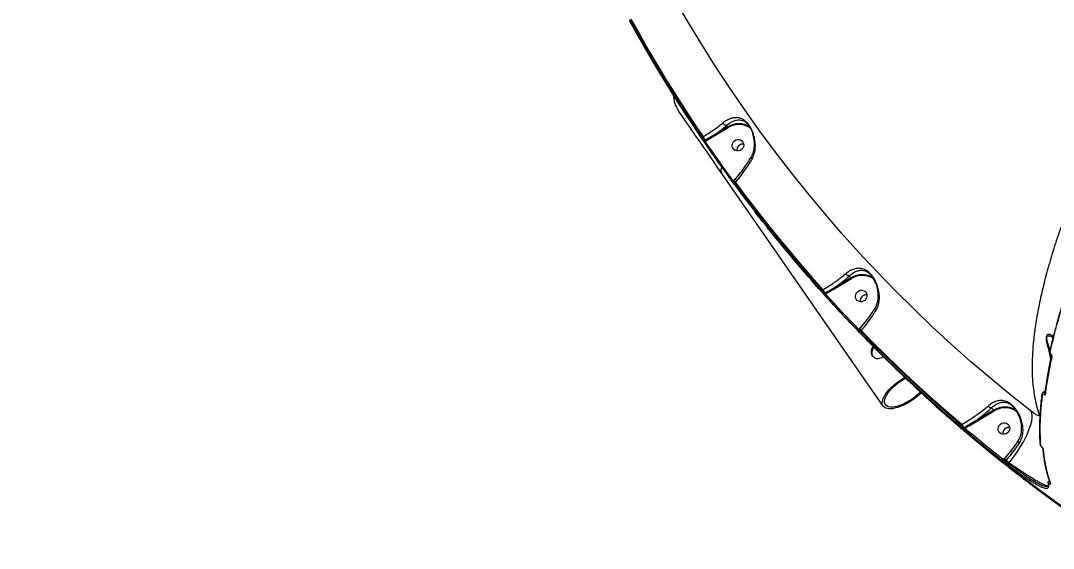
# Model space of a CAD drawing. Header units: millimetres. Extents: x -6028 to 5958, y -6064 to 4137.
# Drawn here: x -607 to 174, y -1562 to -1163 of the extents above; entities that cross this region are included whole.
import ezdxf

# ---------------------------------------------------------------- set-up
doc = ezdxf.new("R2010")
doc.units = ezdxf.units.MM
for name, color, linetype in [('DIKOM_ОБЪЕКТ', 7, 'Continuous'), ('DIKOM_РАЗМЕР_ЗОНА', 7, 'Continuous'), ('DIKOM_РАЗМЕР_ОБЪЕКТА', 7, 'Continuous')]:
    doc.layers.add(name, color=color, linetype=linetype)
doc.styles.add('style1', font='arial.ttf', dxfattribs={"width": 0.8})
doc.dimstyles.new('1-50', dxfattribs={"dimtxt": 300, "dimasz": 200, "dimexe": 100, "dimexo": 0, "dimgap": 100, "dimtad": 1, "dimtxsty": 'style1', "dimcen": 200, "dimclrd": 7, "dimclre": 7, "dimclrt": 7, "dimadec": 1, "dimazin": 2, "dimtfac": 1, "dimtmove": 0, "dimatfit": 2, "dimfxl": 0, "dimlwd": 25, "dimlwe": 18, "dimarcsym": 0})

# ---------------------------------------------------------------- blocks, each defined once
blk = doc.blocks.new('*D9')
at = {"layer": 'Defpoints', "color": 0, "transparency": 16777216}
for p in [(-6027.56, 1459.58), (4556.58, 1382.7), (4556.58, -5964.37)]:
    blk.add_point(p, dxfattribs=at)
at = {"layer": 'DIKOM_РАЗМЕР_ЗОНА', "color": 7, "lineweight": 18, "transparency": 16777216}
for p, q in [((-6027.56, 1459.58), (-6027.56, -6064.37)), ((4556.58, 1382.7), (4556.58, -6064.37))]:
    blk.add_line(p, q, dxfattribs=at)
at = {"layer": 'DIKOM_РАЗМЕР_ЗОНА', "color": 7, "lineweight": 25, "transparency": 16777216}
blk.add_line((-5827.56, -5964.37), (4356.58, -5964.37), dxfattribs=at)
at = {"layer": 'DIKOM_РАЗМЕР_ЗОНА', "color": 7, "transparency": 16777216}
for points in [[(-5827.56, -5931.03), (-5827.56, -5997.7), (-6027.56, -5964.37)], [(4356.58, -5931.03), (4356.58, -5997.7), (4556.58, -5964.37)]]:
    blk.add_solid(points, dxfattribs=at)
at = {"layer": 'DIKOM_РАЗМЕР_ЗОНА', "color": 7, "transparency": 16777216, "insert": (157.08, -5711.2), "char_height": 300, "attachment_point": 5, "style": 'style1'}
blk.add_mtext('10600', dxfattribs=at)
blk = doc.blocks.new('*D12')
at = {"layer": 'Defpoints', "color": 0, "transparency": 16777216}
for p in [(3056.58, 1987.9), (-4027.97, 676.5), (3056.58, -3714.77)]:
    blk.add_point(p, dxfattribs=at)
at = {"layer": 'DIKOM_РАЗМЕР_ОБЪЕКТА', "color": 7, "lineweight": 18, "transparency": 16777216}
for p, q in [((3056.58, 1987.9), (3056.58, -3814.77)), ((-4027.97, 676.5), (-4027.97, -3814.77))]:
    blk.add_line(p, q, dxfattribs=at)
at = {"layer": 'DIKOM_РАЗМЕР_ОБЪЕКТА', "color": 7, "lineweight": 25, "transparency": 16777216}
blk.add_line((-3827.97, -3714.77), (2856.58, -3714.77), dxfattribs=at)
at = {"layer": 'DIKOM_РАЗМЕР_ОБЪЕКТА', "color": 7, "transparency": 16777216}
for points in [[(-3827.97, -3681.44), (-3827.97, -3748.11), (-4027.97, -3714.77)], [(2856.58, -3681.44), (2856.58, -3748.11), (3056.58, -3714.77)]]:
    blk.add_solid(points, dxfattribs=at)
at = {"layer": 'DIKOM_РАЗМЕР_ОБЪЕКТА', "color": 7, "transparency": 16777216, "insert": (20, -3461.6), "char_height": 300, "attachment_point": 5, "style": 'style1'}
blk.add_mtext('7100', dxfattribs=at)

msp = doc.modelspace()

# ---------------------------------------------------------------- linework, layer by layer
at = {"layer": 'DIKOM_ОБЪЕКТ', "color": 7, "linetype": 'Continuous', "lineweight": 15}
for p, q in [((-73.574, -1241.853), (-72.566, -1242.862)), ((-72.566, -1242.862), (-83.997, -1249.7)), ((-83.65, -1250.228), (-72.219, -1243.39)), ((-91.194, -1250.508), (-91.76, -1250.846)), ((-89.571, -1253.026), (-90.075, -1253.328)), ((-89.683, -1253.791), (-89.247, -1253.53)), ((-89.247, -1253.53), (-83.65, -1250.228)), ((45.005, -1454.108), (-76.993, -1278.101)), ((-63.978, -1278.646), (-68.33, -1283.668)), ((-62.306, -1276.74), (-63.978, -1278.646)), ((-68.33, -1283.668), (-68.419, -1283.77)), ((-68.365, -1284.162), (-68.09, -1283.849)), ((-67.228, -1285.432), (-66.783, -1284.925)), ((20.63, -1356.998), (6.826, -1365.256)), ((7.173, -1365.784), (20.977, -1357.527)), ((19.301, -1355.669), (20.63, -1356.998)), ((-0.479, -1366.128), (-1.056, -1366.473)), ((1.469, -1369.15), (7.173, -1365.784)), ((1.144, -1368.647), (0.795, -1368.855)), ((1.353, -1369.22), (1.469, -1369.15)), ((32.646, -1388.874), (31.047, -1390.697)), ((26.778, -1395.625), (26.441, -1396.009)), ((26.63, -1396.247), (27.017, -1395.806)), ((31.047, -1390.697), (26.778, -1395.625)), ((27.888, -1397.38), (28.324, -1396.882)), ((165.182, -1444.818), (165.175, -1444.864)), ((167.389, -1444.306), (167.386, -1444.325)), ((128.623, -1457.15), (112.131, -1467.016)), ((112.478, -1467.545), (128.97, -1457.679)), ((126.932, -1455.459), (128.623, -1457.15)), ((142.961, -1454.297), (143.086, -1454.441)), ((163.09, -1460.488), (163.83, -1461.065)), ((104.615, -1468.014), (104.017, -1468.372)), ((106.238, -1470.533), (106.042, -1470.651)), ((163.811, -1482.809), (163.813, -1482.866)), ((140.7, -1488.956), (136.441, -1493.873)), ((142.291, -1487.142), (140.7, -1488.956)), ((165.22, -1485.31), (165.059, -1485.162)), ((165.297, -1485.388), (165.216, -1485.319)), ((136.441, -1493.873), (135.854, -1494.543)), ((136.175, -1494.63), (136.68, -1494.054)), ((137.552, -1495.627), (137.987, -1495.13)), ((140.326, -1496.949), (139.943, -1497.487)), ((147.081, -1506.079), (144.048, -1503.688)), ((169.791, -1512.104), (169.802, -1512.154)), ((169.913, -1514.069), (169.812, -1514.13))]:
    msp.add_line(p, q, dxfattribs=at)
at = {"layer": 'DIKOM_ОБЪЕКТ', "color": 7, "linetype": 'Continuous', "lineweight": 15, "flags": 128}
for points in [[(157.101, -1458.086), (141.614, -1445.837), (126.363, -1433.301), (111.354, -1420.481), (96.591, -1407.383), (82.079, -1394.009), (67.823, -1380.366), (53.828, -1366.456), (40.097, -1352.284), (26.635, -1337.855), (13.447, -1323.174), (0.536, -1308.245), (-12.093, -1293.072), (-24.436, -1277.661), (-36.49, -1262.017), (-48.25, -1246.144), (-59.712, -1230.048), (-70.874, -1213.734), (-81.732, -1197.206), (-92.281, -1180.471), (-102.519, -1163.533), (-112.443, -1146.398)], [(-146.283, -1161.831), (-146.442, -1161.931), (-146.587, -1162.036), (-146.712, -1162.141), (-146.814, -1162.244), (-146.888, -1162.34), (-146.931, -1162.425), (-146.943, -1162.498), (-146.922, -1162.554)], [(-146.922, -1162.554), (-140.563, -1173.982), (-134.071, -1185.329), (-127.446, -1196.595), (-120.688, -1207.777), (-113.8, -1218.874), (-106.78, -1229.885), (-99.632, -1240.809), (-92.355, -1251.643)], [(-91.76, -1250.846), (-99.032, -1240.021), (-106.174, -1229.107), (-113.188, -1218.105), (-120.071, -1207.016), (-126.823, -1195.844), (-133.442, -1184.587), (-139.929, -1173.249), (-146.283, -1161.831)], [(-145.821, -1161.305), (-139.457, -1172.748), (-132.959, -1184.111), (-126.327, -1195.391), (-119.562, -1206.587), (-112.666, -1217.699), (-105.638, -1228.724), (-98.481, -1239.66), (-91.194, -1250.508)], [(-76.993, -1278.101), (-80.031, -1273.718), (-82.972, -1269.475), (-85.806, -1265.386), (-88.523, -1261.466), (-91.114, -1257.729), (-93.568, -1254.189), (-95.877, -1250.857), (-98.033, -1247.747), (-100.028, -1244.868), (-101.855, -1242.232), (-103.508, -1239.847), (-104.981, -1237.723), (-106.268, -1235.866), (-107.365, -1234.283), (-108.268, -1232.981), (-108.973, -1231.963), (-109.479, -1231.233), (-109.783, -1230.794), (-109.885, -1230.648)], [(-91.76, -1250.846), (-91.911, -1250.96), (-92.048, -1251.078), (-92.166, -1251.197), (-92.261, -1251.31), (-92.329, -1251.415), (-92.368, -1251.508), (-92.377, -1251.585), (-92.355, -1251.643)], [(-89.683, -1253.791), (-89.834, -1253.906), (-89.971, -1254.025), (-90.089, -1254.144), (-90.184, -1254.258), (-90.252, -1254.364), (-90.29, -1254.456), (-90.298, -1254.533), (-90.275, -1254.591)], [(-90.275, -1254.591), (-87.67, -1258.382), (-85.049, -1262.161), (-82.412, -1265.929), (-79.759, -1269.685), (-77.091, -1273.43), (-74.407, -1277.163), (-71.708, -1280.885), (-68.993, -1284.595)], [(-68.419, -1283.77), (-71.132, -1280.063), (-73.829, -1276.345), (-76.511, -1272.615), (-79.176, -1268.873), (-81.827, -1265.119), (-84.461, -1261.355), (-87.08, -1257.579), (-89.683, -1253.791)], [(-62.169, -1259.991), (-63.251, -1260.669), (-64.464, -1261.025), (-65.709, -1261.029), (-66.886, -1260.682), (-67.899, -1260.012), (-68.665, -1259.073), (-69.124, -1257.941), (-69.238, -1256.708), (-68.997, -1255.473), (-68.421, -1254.337), (-67.557, -1253.391), (-66.475, -1252.713), (-65.262, -1252.358), (-64.017, -1252.353), (-62.841, -1252.7), (-61.828, -1253.37), (-61.061, -1254.309), (-60.602, -1255.441), (-60.488, -1256.674), (-60.729, -1257.909), (-61.305, -1259.045), (-62.169, -1259.991)], [(-68.419, -1283.77), (-68.567, -1283.89), (-68.701, -1284.013), (-68.816, -1284.136), (-68.908, -1284.254), (-68.973, -1284.363), (-69.01, -1284.458), (-69.017, -1284.536), (-68.993, -1284.595)], [(-68.09, -1283.849), (-68.09, -1283.849), (-68.089, -1283.849)], [(-67.228, -1285.432), (-67.375, -1285.552), (-67.508, -1285.675), (-67.622, -1285.798), (-67.714, -1285.916), (-67.78, -1286.024), (-67.817, -1286.12), (-67.824, -1286.199), (-67.802, -1286.258)], [(-67.802, -1286.258), (-59.952, -1296.746), (-51.977, -1307.137), (-43.88, -1317.429), (-35.659, -1327.621), (-27.317, -1337.713), (-18.855, -1347.701), (-10.274, -1357.586), (-1.575, -1367.365)], [(-1.056, -1366.473), (-9.748, -1356.702), (-18.322, -1346.825), (-26.777, -1336.845), (-35.112, -1326.762), (-43.326, -1316.578), (-51.417, -1306.294), (-59.384, -1295.912), (-67.228, -1285.432)], [(-66.783, -1284.925), (-58.925, -1295.427), (-50.942, -1305.83), (-42.835, -1316.135), (-34.605, -1326.34), (-26.254, -1336.442), (-17.781, -1346.442), (-9.189, -1356.338), (-0.479, -1366.128)], [(-1.056, -1366.473), (-1.192, -1366.605), (-1.315, -1366.741), (-1.42, -1366.875), (-1.504, -1367.003), (-1.563, -1367.12), (-1.595, -1367.222), (-1.599, -1367.305), (-1.575, -1367.365)], [(31.027, -1374.127), (29.945, -1374.805), (28.732, -1375.161), (27.487, -1375.166), (26.31, -1374.819), (25.297, -1374.149), (24.53, -1373.21), (24.072, -1372.078), (23.958, -1370.844), (24.199, -1369.61), (24.774, -1368.473), (25.638, -1367.528), (26.721, -1366.85), (27.933, -1366.494), (29.179, -1366.49), (30.355, -1366.836), (31.368, -1367.506), (32.135, -1368.446), (32.594, -1369.578), (32.707, -1370.811), (32.467, -1372.046), (31.891, -1373.182), (31.027, -1374.127)], [(1.353, -1369.22), (1.216, -1369.353), (1.093, -1369.489), (0.988, -1369.624), (0.904, -1369.753), (0.846, -1369.87), (0.815, -1369.972), (0.811, -1370.055), (0.836, -1370.115)], [(0.836, -1370.115), (3.925, -1373.513), (7.029, -1376.898), (10.146, -1380.269), (13.278, -1383.628), (16.424, -1386.972), (19.584, -1390.304), (22.758, -1393.622), (25.946, -1396.926)], [(26.441, -1396.009), (23.256, -1392.707), (20.084, -1389.392), (16.927, -1386.063), (13.784, -1382.721), (10.655, -1379.366), (7.54, -1375.997), (4.439, -1372.615), (1.353, -1369.22)], [(26.441, -1396.009), (26.309, -1396.146), (26.189, -1396.287), (26.088, -1396.425), (26.007, -1396.557), (25.952, -1396.677), (25.922, -1396.781), (25.92, -1396.865), (25.946, -1396.926)], [(26.548, -1397.463), (26.554, -1397.471), (26.668, -1397.614)], [(27.017, -1395.806), (27.018, -1395.806), (27.019, -1395.806)], [(104.017, -1468.372), (94.13, -1459.901), (84.347, -1451.313), (74.668, -1442.609), (65.095, -1433.789), (55.63, -1424.855), (46.272, -1415.808), (37.025, -1406.649), (27.888, -1397.38)], [(28.324, -1396.882), (37.48, -1406.171), (46.746, -1415.348), (56.123, -1424.413), (65.608, -1433.365), (75.202, -1442.202), (84.902, -1450.924), (94.707, -1459.528), (104.615, -1468.014)], [(27.393, -1398.298), (36.537, -1407.574), (45.792, -1416.741), (55.157, -1425.795), (64.631, -1434.737), (74.211, -1443.564), (83.898, -1452.276), (93.69, -1460.871), (103.585, -1469.349)], [(194.343, -1539.904), (177.994, -1528.468), (161.864, -1516.737), (145.955, -1504.716), (130.274, -1492.408), (114.825, -1479.817), (99.613, -1466.946), (84.642, -1453.8), (69.916, -1440.382), (55.441, -1426.696), (41.221, -1412.748), (35.222, -1406.707)], [(40.98, -1412.507), (41.68, -1413.207), (55.9, -1427.155), (70.375, -1440.841), (85.101, -1454.259), (100.072, -1467.405), (115.284, -1480.276), (130.733, -1492.867), (146.414, -1505.175), (162.323, -1517.196), (178.453, -1528.927), (194.802, -1540.363)], [(171.946, -1415.237), (171.941, -1415.232), (171.93, -1415.207), (171.929, -1415.172), (171.938, -1415.126), (171.956, -1415.071), (171.984, -1415.007)], [(73.857, -1443.99), (73.54, -1444.306), (71.615, -1446.094), (69.53, -1447.815), (67.32, -1449.439), (65.024, -1450.938), (62.681, -1452.287), (60.331, -1453.462), (58.013, -1454.444), (55.769, -1455.215), (53.635, -1455.762), (51.65, -1456.076), (49.846, -1456.152), (48.254, -1455.989), (46.902, -1455.588), (45.813, -1454.958), (45.005, -1454.108), (44.493, -1453.054), (44.285, -1451.813), (44.384, -1450.406), (44.79, -1448.858), (45.494, -1447.196), (46.485, -1445.447), (47.747, -1443.641), (49.256, -1441.81), (50.989, -1439.984), (52.914, -1438.196), (54.999, -1436.475), (57.209, -1434.851)], [(73.166, -1443.389), (72.681, -1443.886), (70.882, -1445.58), (68.923, -1447.209), (66.839, -1448.744), (64.67, -1450.157), (62.456, -1451.42), (60.239, -1452.51), (58.059, -1453.408), (55.958, -1454.095), (53.974, -1454.56), (52.145, -1454.794), (50.504, -1454.791), (49.083, -1454.554), (47.906, -1454.085), (46.998, -1453.394), (46.373, -1452.493), (46.045, -1451.4), (46.019, -1450.134), (46.295, -1448.719), (46.869, -1447.182), (47.73, -1445.551), (48.861, -1443.857), (50.243, -1442.13), (51.848, -1440.404), (53.647, -1438.711), (55.607, -1437.081), (57.69, -1435.546)], [(57.209, -1434.851), (59.505, -1433.352), (61.304, -1432.301)], [(57.69, -1435.546), (59.859, -1434.133), (61.946, -1432.938)], [(140.326, -1496.949), (142.66, -1493.926), (144.889, -1490.847), (146.994, -1487.74), (148.954, -1484.633), (150.751, -1481.555), (152.371, -1478.534), (153.797, -1475.597), (155.016, -1472.772), (156.019, -1470.083), (156.794, -1467.556), (157.336, -1465.214), (157.639, -1463.077), (157.701, -1461.166), (157.521, -1459.497), (157.101, -1458.086)], [(139.02, -1474.279), (137.938, -1474.957), (136.725, -1475.313), (135.48, -1475.318), (134.303, -1474.971), (133.291, -1474.301), (132.524, -1473.362), (132.065, -1472.23), (131.951, -1470.996), (132.192, -1469.761), (132.768, -1468.625), (133.632, -1467.68), (134.714, -1467.002), (135.927, -1466.646), (137.172, -1466.641), (138.349, -1466.988), (139.361, -1467.658), (140.128, -1468.597), (140.587, -1469.73), (140.701, -1470.963), (140.46, -1472.198), (139.884, -1473.334), (139.02, -1474.279)], [(106.344, -1471.89), (109.937, -1474.901), (113.542, -1477.897), (117.161, -1480.877), (120.793, -1483.841), (124.437, -1486.79), (128.095, -1489.723), (131.765, -1492.64), (135.448, -1495.542)], [(135.854, -1494.543), (132.173, -1491.643), (128.506, -1488.728), (124.852, -1485.798), (121.21, -1482.851), (117.581, -1479.889), (113.965, -1476.912), (110.363, -1473.919), (106.773, -1470.911)], [(165.215, -1485.316), (165.215, -1485.316), (165.209, -1485.305), (165.207, -1485.288), (165.21, -1485.265), (165.217, -1485.238)], [(142.103, -1502.198), (138.42, -1499.297), (134.749, -1496.379), (131.092, -1493.446), (130.77, -1493.187)], [(136.68, -1494.054), (136.681, -1494.054), (136.682, -1494.054)], [(137.147, -1496.626), (137.446, -1496.859), (137.745, -1497.092), (138.044, -1497.325), (138.343, -1497.557), (138.642, -1497.79), (138.941, -1498.023), (139.241, -1498.255), (139.54, -1498.487)], [(139.943, -1497.487), (139.644, -1497.255), (139.344, -1497.022), (139.046, -1496.79), (138.747, -1496.558), (138.448, -1496.325), (138.149, -1496.093), (137.85, -1495.86), (137.552, -1495.627)], [(137.987, -1495.13), (138.279, -1495.358), (138.571, -1495.586), (138.864, -1495.813), (139.156, -1496.041), (139.448, -1496.268), (139.741, -1496.495), (140.033, -1496.722), (140.326, -1496.949)]]:
    msp.add_lwpolyline(points, dxfattribs=at)
at = {"layer": 'DIKOM_ОБЪЕКТ', "color": 7, "linetype": 'Continuous', "lineweight": 15}
for centre, radius, start, end in [((-92.625, -1218.685), 21, 181.295872, 214.727482), ((-64.218, -1256.495), 15.986, 58.709468, 121.478494), ((-64.138, -1256.538), 15.432, 55.085085, 121.574329), ((-86.684, -1251.842), 3.437, 28.005395, 38.561146), ((-75.254, -1245.005), 3.438, 28.008183, 38.562745), ((-90.584, -1252.559), 0.922, 217.366158, 303.527659), ((-73.3, -1240.757), 20.379, 208.585395, 217.01716), ((-92.843, -1255.491), 4.096, 28.608083, 36.997002), ((-61.097, -1260.495), 4.595, 129.331028, 186.756189), ((-61.057, -1260.499), 4.635, 83.328755, 186.652457), ((-61.065, -1260.422), 4.56, 83.114254, 130.221272), ((-72.046, -1275.3), 5.685, 157.614183, 209.520927), ((-63.28, -1277.892), 7.672, 228.83893, 231.074858), ((-80.311, -1300.002), 20.256, 48.100317, 52.887887), ((28.975, -1370.624), 15.978, 58.09789, 121.487294), ((17.944, -1359.139), 3.435, 27.99346, 38.556316), ((29.056, -1370.669), 15.426, 54.596948, 121.582347), ((17.416, -1356.377), 20.379, 208.585395, 217.01716), ((4.143, -1367.395), 3.431, 27.987601, 38.562175), ((0.282, -1368.083), 0.928, 225.254286, 303.631914), ((-2.13, -1371.113), 4.099, 28.611313, 36.993772), ((32.139, -1374.636), 4.635, 83.331151, 186.650061), ((32.1, -1374.632), 4.596, 129.333147, 186.752859), ((32.131, -1374.56), 4.56, 83.116704, 130.218822), ((32.031, -1389.607), 7.988, 228.880739, 231.029108), ((14.77, -1411.989), 20.296, 48.101638, 52.879302), ((28.484, -1398.293), 1.091, 123.089329, 180.213814), ((171.642, -1412.546), 0.74, 172.337777, 239.862757), ((171.476, -1412.573), 0.581, 133.466757, 167.553555), ((173.092, -1416.252), 0.733, 169.533899, 240.151645), ((165.947, -1444.929), 0.775, 175.206983, 238.141917), ((168.384, -1445.335), 1.733, 122.614487, 179.603176), ((168.153, -1444.403), 0.772, 174.133044, 238.412977), ((136.966, -1470.765), 15.968, 57.29587, 121.497456), ((125.94, -1459.289), 3.431, 27.987601, 38.562175), ((137.047, -1470.809), 15.415, 53.714296, 121.595931), ((104.759, -1469.284), 1.176, 129.107693, 183.136321), ((122.54, -1458.244), 20.415, 208.59256, 217.009031), ((109.424, -1469.171), 3.46, 28.029808, 38.515577), ((105.522, -1469.874), 0.934, 233.114022, 303.774203), ((104.997, -1469.767), 1.789, 295.278895, 323.69299), ((103.933, -1472.325), 2.919, 30.879062, 37.858015), ((107.51, -1471.817), 1.168, 129.101636, 183.583236), ((140.093, -1474.784), 4.596, 129.337498, 186.749719), ((140.133, -1474.788), 4.635, 83.332205, 186.649007), ((140.125, -1474.711), 4.56, 83.116513, 130.220792), ((164.645, -1482.797), 0.834, 184.778207, 235.982436), ((166.783, -1486.373), 0.834, 184.902347, 236.110915), ((136.646, -1495.446), 1.201, 131.25351, 184.596329), ((136.918, -1495.326), 0.985, 138.06073, 204.982385), ((136.905, -1495.328), 0.972, 205.214793, 231.239725), ((141.514, -1488.07), 7.708, 228.841784, 231.068063), ((124.415, -1510.259), 20.325, 48.104394, 52.875774), ((138.357, -1496.534), 1.213, 131.567407, 184.337196), ((140.752, -1498.394), 1.215, 131.74412, 184.420226), ((170.721, -1514.639), 0.989, 144.779693, 231.955378), ((170.69, -1511.933), 0.915, 193.928894, 234.136849), ((172.005, -1512.418), 1.095, 140.762492, 197.170143), ((172.197, -1512.022), 0.875, 199.674257, 235.134762)]:
    msp.add_arc(centre, radius, start, end, dxfattribs=at)
for points, knots in [([(391.062, -973.065), (387.203, -977.41), (379.481, -986.104), (367.926, -999.697), (356.428, -1013.651), (344.863, -1028.164), (333.261, -1043.218), (321.653, -1058.796), (310.229, -1074.649), (298.698, -1091.199), (287.114, -1108.431), (275.538, -1126.311), (264.214, -1144.489), (253.195, -1162.911), (242.529, -1181.518), (232.464, -1199.879), (223.019, -1217.937), (214.2, -1235.642), (205.853, -1253.304), (198.029, -1270.858), (190.769, -1288.241), (184.239, -1305.054), (178.445, -1321.253), (173.372, -1336.81), (168.935, -1351.992), (165.177, -1366.729), (162.129, -1380.956), (160.009, -1393.48), (158.64, -1404.426), (157.853, -1413.974), (157.534, -1423.056), (157.687, -1431.639), (158.309, -1439.685), (159.41, -1447.19), (160.95, -1454.197), (162.377, -1458.391), (163.09, -1460.488)], [0, 0, 0, 0, 0.0277654, 0.0555637, 0.0833623, 0.1111275, 0.1400315, 0.1689728, 0.1979141, 0.2268179, 0.2582448, 0.2896958, 0.3211225, 0.3534673, 0.3858384, 0.4181831, 0.449506, 0.480853, 0.5121757, 0.5444125, 0.5766756, 0.6089123, 0.6401608, 0.6714335, 0.7026821, 0.734841, 0.7670266, 0.7991855, 0.8241464, 0.849107, 0.8742668, 0.8994267, 0.9244694, 0.9495119, 0.9747558, 1, 1, 1, 1]), ([(-76.187, -1239.947), (-77.521, -1241.043), (-80.139, -1243.193), (-84.624, -1246.386), (-88.348, -1248.805), (-90.596, -1250.15), (-91.194, -1250.508)], [0, 0, 0, 0, 0.3028934, 0.5944626, 0.8920268, 1, 1, 1, 1]), ([(-83.997, -1249.7), (-82.951, -1248.988), (-80.85, -1247.558), (-77.286, -1244.933), (-74.984, -1243.023), (-73.574, -1241.853)], [0, 0, 0, 0, 0.27747231, 0.55730066, 1, 1, 1, 1]), ([(-54.16, -1267.222), (-53.557, -1265.945), (-52.458, -1263.619), (-51.785, -1259.915), (-51.629, -1256.102), (-52.109, -1251.943), (-53.147, -1248.196), (-54.361, -1245.26), (-55.584, -1242.897), (-57.182, -1240.543), (-58.932, -1238.706), (-60.565, -1237.48), (-62.434, -1236.495), (-64.693, -1235.873), (-67.417, -1235.834), (-70.303, -1236.468), (-73.276, -1237.749), (-75.233, -1239.227), (-76.187, -1239.947)], [0, 0, 0, 0, 0.07855009, 0.14306001, 0.20760297, 0.28721578, 0.36654977, 0.40575323, 0.44485097, 0.49744393, 0.54969072, 0.59227133, 0.63493587, 0.70729701, 0.7797307, 0.85448267, 0.92913871, 1, 1, 1, 1]), ([(-73.577, -1241.853), (-73.759, -1241.839), (-74.123, -1241.811), (-74.772, -1241.479), (-75.407, -1240.971), (-75.851, -1240.459), (-76.089, -1240.109), (-76.164, -1239.985), (-76.187, -1239.947)], [0, 0, 0, 0, 0.2204607, 0.4409662, 0.6614397, 0.8819359, 0.9635459, 1, 1, 1, 1]), ([(-73.577, -1241.853), (-73.577, -1241.852), (-72.751, -1241.026), (-70.973, -1239.799), (-68.381, -1238.39), (-65.889, -1237.638), (-63.53, -1237.504), (-61.958, -1237.71), (-61.113, -1238.118), (-61.032, -1238.157)], [0, 0, 0, 0, 0.0000841, 0.1901053, 0.3890139, 0.5935855, 0.7844055, 0.9794137, 1, 1, 1, 1]), ([(-73.574, -1241.853), (-73.575, -1241.853), (-73.575, -1241.852), (-73.577, -1241.853), (-73.577, -1241.853)], [0, 0, 0, 0, 0.6869743, 1, 1, 1, 1]), ([(-61.032, -1238.157), (-60.691, -1238.304), (-59.918, -1238.635), (-58.612, -1239.572), (-57.089, -1241.122), (-55.691, -1243.19), (-54.632, -1245.252), (-54.1, -1246.543), (-53.854, -1247.216), (-53.842, -1247.249)], [0, 0, 0, 0, 0.1345395, 0.3043749, 0.5022061, 0.698619, 0.8422543, 0.9923217, 1, 1, 1, 1]), ([(-83.997, -1249.7), (-84.28, -1249.871), (-85.697, -1250.73), (-87.562, -1251.827), (-89.137, -1252.767), (-89.571, -1253.026)], [0, 0, 0, 0, 0.1533146, 0.7665856, 1, 1, 1, 1]), ([(-54.827, -1265.661), (-54.626, -1265.325), (-54.04, -1264.346), (-53.348, -1262.534), (-52.728, -1260.244), (-52.384, -1257.778), (-52.319, -1255.192), (-52.518, -1252.684), (-52.955, -1250.34), (-53.409, -1248.575), (-53.781, -1247.564), (-53.897, -1247.249)], [0, 0, 0, 0, 0.0646217, 0.1882689, 0.3175684, 0.45183, 0.5900622, 0.7305887, 0.8460234, 0.9519111, 1, 1, 1, 1]), ([(-92.355, -1251.643), (-92.261, -1251.78), (-92.074, -1252.054), (-91.782, -1252.472), (-91.526, -1252.835), (-91.382, -1253.032), (-91.325, -1253.108), (-91.317, -1253.119)], [0, 0, 0, 0, 0.2406669, 0.4814763, 0.7216435, 0.9612358, 1, 1, 1, 1]), ([(-90.075, -1253.328), (-90.089, -1253.31), (-90.186, -1253.186), (-90.425, -1252.858), (-90.846, -1252.25), (-91.316, -1251.544), (-91.612, -1251.079), (-91.76, -1250.846)], [0, 0, 0, 0, 0.03873149, 0.27834659, 0.51863476, 0.75942826, 1, 1, 1, 1]), ([(-91.317, -1253.119), (-91.309, -1253.129), (-91.252, -1253.205), (-91.108, -1253.402), (-90.85, -1253.764), (-90.557, -1254.181), (-90.369, -1254.455), (-90.275, -1254.591)], [0, 0, 0, 0, 0.0386267, 0.2781467, 0.5183575, 0.7592062, 1, 1, 1, 1]), ([(-89.683, -1253.791), (-89.722, -1253.75), (-89.8, -1253.669), (-89.914, -1253.54), (-90.009, -1253.424), (-90.056, -1253.358), (-90.073, -1253.331), (-90.075, -1253.328)], [0, 0, 0, 0, 0.244226, 0.4857458, 0.7243875, 0.9616825, 1, 1, 1, 1]), ([(-68.107, -1283.834), (-67.515, -1283.156), (-66.112, -1281.548), (-63.988, -1278.938), (-61.744, -1276.041), (-59.618, -1273.128), (-57.641, -1270.237), (-56.027, -1267.739), (-55.148, -1266.24), (-54.813, -1265.667)], [0, 0, 0, 0, 0.1150024, 0.2728359, 0.4311266, 0.589301, 0.746855, 0.9033976, 1, 1, 1, 1]), ([(-66.783, -1284.925), (-65.304, -1283.142), (-62.302, -1279.525), (-58.655, -1274.439), (-55.966, -1270.312), (-54.684, -1268.117), (-54.16, -1267.222)], [0, 0, 0, 0, 0.3072582, 0.6233194, 0.846357, 1, 1, 1, 1]), ([(-54.781, -1265.683), (-54.824, -1265.788), (-54.916, -1266.017), (-54.749, -1266.506), (-54.469, -1266.899), (-54.248, -1267.135), (-54.19, -1267.192), (-54.16, -1267.222)], [0, 0, 0, 0, 0.2691923, 0.584521, 0.8999272, 0.9469593, 1, 1, 1, 1]), ([(-68.498, -1285.278), (-68.539, -1285.22), (-68.633, -1285.089), (-68.821, -1284.83), (-68.968, -1284.63), (-69.014, -1284.568)], [0, 0, 0, 0, 0.348756, 0.7959462, 1, 1, 1, 1]), ([(-68.172, -1285.753), (-68.209, -1285.702), (-68.337, -1285.527), (-68.393, -1285.45), (-68.448, -1285.367), (-68.476, -1285.321), (-68.529, -1285.222), (-68.599, -1285.032), (-68.623, -1284.749), (-68.558, -1284.429), (-68.426, -1284.254), (-68.363, -1284.169)], [0, 0, 0, 0, 0.1095412, 0.3760411, 0.4221999, 0.4538254, 0.4917369, 0.5857204, 0.7148253, 0.8628618, 1, 1, 1, 1]), ([(-68.338, -1284.132), (-68.339, -1284.123), (-68.343, -1284.091), (-68.367, -1283.978), (-68.396, -1283.858), (-68.416, -1283.784), (-68.419, -1283.77)], [0, 0, 0, 0, 0.141658, 0.512077, 0.907017, 1, 1, 1, 1]), ([(-67.228, -1285.432), (-67.268, -1285.387), (-67.481, -1285.146), (-67.835, -1284.746), (-68.176, -1284.364), (-68.354, -1284.165), (-68.343, -1284.18), (-68.339, -1284.185)], [0, 0, 0, 0, 0.0618433, 0.3325692, 0.5988158, 0.8637246, 1, 1, 1, 1]), ([(-68.172, -1285.753), (-68.156, -1285.775), (-68.08, -1285.88), (-67.939, -1286.071), (-67.823, -1286.228), (-67.802, -1286.258)], [0, 0, 0, 0, 0.1795098, 0.846986, 1, 1, 1, 1]), ([(-45.393, -1315.466), (-47.584, -1312.737), (-50.043, -1309.674), (-52.425, -1306.55), (-52.685, -1306.209)], [0, 0, 0, 0, 0.89085203, 1, 1, 1, 1]), ([(35.227, -1406.71), (35.177, -1406.659), (30.675, -1402.164), (21.926, -1393.024), (9.005, -1379.273), (-3.656, -1365.28), (-16.094, -1351.087), (-28.272, -1336.669), (-37.286, -1325.741), (-42.161, -1319.558), (-43.14, -1318.315)], [0, 0, 0, 0, 0.0018156, 0.1614866, 0.3211542, 0.4808227, 0.6404932, 0.8001686, 0.9598478, 1, 1, 1, 1]), ([(39.546, -1381.684), (39.671, -1381.471), (40.286, -1380.419), (41.147, -1378.402), (41.917, -1375.388), (42.216, -1372.075), (41.978, -1368.238), (41.085, -1364.138), (39.507, -1360.108), (37.748, -1357.055), (36.239, -1355.039), (35.021, -1353.676), (33.759, -1352.531), (32.351, -1351.504), (30.82, -1350.691), (28.802, -1350.006), (26.427, -1349.737), (23.649, -1350.108), (20.793, -1351.145), (18.443, -1352.54), (17.096, -1353.656), (16.691, -1353.993)], [0, 0, 0, 0, 0.01345587, 0.06632294, 0.11923277, 0.18327419, 0.24735097, 0.32648049, 0.40536568, 0.46785974, 0.49909712, 0.5303042, 0.56144302, 0.59262349, 0.63451388, 0.67648927, 0.74808661, 0.81976075, 0.89395841, 0.96806433, 1, 1, 1, 1]), ([(19.298, -1355.668), (19.298, -1355.668), (19.662, -1355.35), (20.829, -1354.258), (22.891, -1352.865), (25.334, -1351.739), (27.729, -1351.208), (29.738, -1351.266), (31.477, -1351.752), (32.779, -1352.371), (33.995, -1353.254), (34.756, -1353.849), (35.118, -1354.281), (35.127, -1354.29)], [0, 0, 0, 0, 0.0000856, 0.0692753, 0.228884, 0.3928749, 0.5453419, 0.7011257, 0.7869946, 0.8747468, 0.9354861, 0.9985591, 1, 1, 1, 1]), ([(189.767, -1349.353), (187.83, -1354.852), (183.957, -1365.85), (178.982, -1381.789), (174.581, -1397.324), (172.244, -1407.209), (171.076, -1412.151)], [0, 0, 0, 0, 0.2485943, 0.4971908, 0.7485954, 1, 1, 1, 1]), ([(171.27, -1413.186), (172.428, -1408.289), (174.742, -1398.493), (179.125, -1382.991), (184.119, -1366.965), (188.044, -1355.818), (190.006, -1350.245)], [0, 0, 0, 0, 0.2485952, 0.49718884, 0.74859436, 1, 1, 1, 1]), ([(16.691, -1353.993), (15.788, -1354.767), (13.974, -1356.323), (10.971, -1358.636), (7.806, -1360.902), (4.039, -1363.423), (1.195, -1365.126), (-0.479, -1366.128)], [0, 0, 0, 0, 0.1872858, 0.3765544, 0.5570058, 0.739196, 1, 1, 1, 1]), ([(6.826, -1365.256), (7.925, -1364.511), (10.132, -1363.014), (13.325, -1360.649), (16.441, -1358.189), (18.344, -1356.512), (19.301, -1355.669)], [0, 0, 0, 0, 0.2380376, 0.4781559, 0.7377155, 1, 1, 1, 1]), ([(19.298, -1355.668), (19.105, -1355.664), (18.721, -1355.654), (18.045, -1355.345), (17.389, -1354.856), (16.977, -1354.398), (16.764, -1354.103), (16.716, -1354.031), (16.691, -1353.993)], [0, 0, 0, 0, 0.2316299, 0.4632348, 0.6948568, 0.9264669, 0.9610226, 1, 1, 1, 1]), ([(19.301, -1355.669), (19.3, -1355.669), (19.3, -1355.668), (19.298, -1355.668), (19.298, -1355.668)], [0, 0, 0, 0, 0.6269043, 1, 1, 1, 1]), ([(38.676, -1380.048), (38.714, -1379.994), (39.18, -1379.326), (39.843, -1377.873), (40.637, -1375.705), (41.129, -1373.386), (41.323, -1370.975), (41.247, -1368.447), (40.88, -1365.849), (40.26, -1363.383), (39.487, -1361.206), (38.663, -1359.371), (37.797, -1357.779), (36.911, -1356.412), (36.019, -1355.235), (35.417, -1354.597), (35.127, -1354.29)], [0, 0, 0, 0, 0.0073859, 0.091401, 0.1786393, 0.2679256, 0.3587005, 0.4519965, 0.550669, 0.647508, 0.7251954, 0.7933561, 0.8530454, 0.9061097, 0.9547628, 1, 1, 1, 1]), ([(0.795, -1368.855), (0.785, -1368.843), (0.688, -1368.726), (0.441, -1368.418), (-0.019, -1367.83), (-0.547, -1367.146), (-0.886, -1366.697), (-1.056, -1366.473)], [0, 0, 0, 0, 0.0286042, 0.2670799, 0.5101291, 0.7556482, 1, 1, 1, 1]), ([(6.826, -1365.256), (6.543, -1365.427), (5.125, -1366.286), (3.225, -1367.404), (1.614, -1368.366), (1.144, -1368.647)], [0, 0, 0, 0, 0.1504325, 0.7521192, 1, 1, 1, 1]), ([(-1.575, -1367.365), (-1.461, -1367.492), (-1.233, -1367.746), (-0.887, -1368.14), (-0.591, -1368.482), (-0.436, -1368.664), (-0.378, -1368.734), (-0.372, -1368.742)], [0, 0, 0, 0, 0.24580342, 0.49181823, 0.73435243, 0.9715877, 1, 1, 1, 1]), ([(-0.372, -1368.742), (-0.366, -1368.749), (-0.308, -1368.819), (-0.153, -1369.001), (0.145, -1369.342), (0.493, -1369.735), (0.722, -1369.988), (0.836, -1370.115)], [0, 0, 0, 0, 0.0278713, 0.2650402, 0.5076808, 0.7539496, 1, 1, 1, 1]), ([(1.353, -1369.22), (1.295, -1369.19), (1.18, -1369.132), (1.014, -1369.032), (0.886, -1368.942), (0.825, -1368.888), (0.802, -1368.863), (0.797, -1368.858), (0.795, -1368.855)], [0, 0, 0, 0, 0.26319258, 0.5159223, 0.75215129, 0.94111631, 0.97416374, 1, 1, 1, 1]), ([(26.999, -1395.789), (27.59, -1395.111), (28.977, -1393.52), (31.069, -1390.943), (33.27, -1388.093), (35.346, -1385.23), (37.187, -1382.544), (38.255, -1380.841), (38.736, -1380.073)], [0, 0, 0, 0, 0.1330599, 0.3125582, 0.4927244, 0.6729, 0.8524707, 1, 1, 1, 1]), ([(28.324, -1396.882), (29.763, -1395.174), (32.681, -1391.707), (36.261, -1386.788), (38.467, -1383.438), (39.405, -1381.913), (39.546, -1381.684)], [0, 0, 0, 0, 0.3434994, 0.6969385, 0.9545273, 1, 1, 1, 1]), ([(38.761, -1380.097), (38.724, -1380.193), (38.644, -1380.401), (38.825, -1380.868), (39.141, -1381.289), (39.411, -1381.562), (39.514, -1381.655), (39.546, -1381.684)], [0, 0, 0, 0, 0.25303776, 0.54768128, 0.84225689, 0.95129587, 1, 1, 1, 1]), ([(25.946, -1396.926), (25.965, -1396.946), (26.094, -1397.08), (26.317, -1397.306), (26.545, -1397.529), (26.68, -1397.649), (26.672, -1397.626), (26.668, -1397.614)], [0, 0, 0, 0, 0.0426452, 0.2824278, 0.5215765, 0.7607121, 1, 1, 1, 1]), ([(26.549, -1397.462), (26.538, -1397.444), (26.503, -1397.39), (26.43, -1397.236), (26.372, -1396.991), (26.393, -1396.681), (26.488, -1396.408), (26.607, -1396.292), (26.643, -1396.258)], [0, 0, 0, 0, 0.06933048, 0.20471609, 0.38529579, 0.6322358, 0.88994683, 1, 1, 1, 1]), ([(26.618, -1396.254), (26.614, -1396.25), (26.599, -1396.232), (26.543, -1396.156), (26.483, -1396.069), (26.447, -1396.017), (26.441, -1396.009)], [0, 0, 0, 0, 0.13723886, 0.53028632, 0.92883795, 1, 1, 1, 1]), ([(26.459, -1397.269), (26.466, -1397.29), (26.484, -1397.352), (26.521, -1397.418), (26.539, -1397.446), (26.543, -1397.453)], [0, 0, 0, 0, 0.2898661, 0.82863677, 1, 1, 1, 1]), ([(26.573, -1397.499), (26.573, -1397.499), (26.575, -1397.502), (26.572, -1397.497), (26.569, -1397.494)], [0, 0, 0, 0, 0.158852, 1, 1, 1, 1]), ([(27.888, -1397.38), (27.855, -1397.348), (27.632, -1397.134), (27.247, -1396.772), (26.86, -1396.42), (26.65, -1396.241), (26.655, -1396.263), (26.657, -1396.271)], [0, 0, 0, 0, 0.047724, 0.3186068, 0.5890342, 0.8594547, 1, 1, 1, 1]), ([(26.668, -1397.614), (26.663, -1397.602), (26.655, -1397.578), (26.791, -1397.698), (27.021, -1397.92), (27.244, -1398.145), (27.373, -1398.278), (27.393, -1398.298)], [0, 0, 0, 0, 0.2393431, 0.4786851, 0.7179255, 0.9576931, 1, 1, 1, 1]), ([(173.635, -1401.688), (173.504, -1401.519), (172.932, -1400.783), (171.687, -1400.121), (170.349, -1399.802), (169.404, -1399.971), (168.728, -1400.395), (168.221, -1401.33), (168.118, -1403.149), (168.517, -1405.455), (169.09, -1407.869), (169.858, -1410.866), (170.842, -1414.695), (171.404, -1417.82), (171.679, -1419.356)], [0, 0, 0, 0, 0.0399875, 0.174258, 0.2810118, 0.3351119, 0.3902738, 0.4554744, 0.5212386, 0.6097355, 0.673809, 0.737987, 0.8712087, 1, 1, 1, 1]), ([(171.177, -1411.739), (171.007, -1411.21), (170.378, -1409.248), (169.581, -1406.854), (169.006, -1404.64), (168.775, -1403.34), (168.78, -1402.498), (168.954, -1401.724), (169.326, -1401.195), (170.038, -1400.944), (171.056, -1400.99), (172.194, -1401.348), (172.966, -1401.934), (173.255, -1402.154)], [0, 0, 0, 0, 0.0731487, 0.2714126, 0.3351707, 0.3986895, 0.4749139, 0.4897691, 0.5808136, 0.6606123, 0.7407255, 0.9028343, 1, 1, 1, 1]), ([(45.228, -1416.623), (44.783, -1416.954), (43.815, -1417.675), (42.046, -1418.235), (40.192, -1418.305), (38.472, -1417.737), (37.099, -1416.553), (36.236, -1414.909), (35.936, -1412.999), (36.284, -1411.044), (36.925, -1409.609), (37.552, -1409.044), (37.67, -1408.939)], [0, 0, 0, 0, 0.0912305, 0.1985202, 0.308157, 0.4213591, 0.5339066, 0.6422078, 0.7494467, 0.8602821, 0.9739125, 1, 1, 1, 1]), ([(37.544, -1416.924), (37.288, -1416.521), (36.717, -1415.621), (36.446, -1413.816), (36.732, -1411.865), (37.387, -1410.335), (38.083, -1409.709), (38.265, -1409.544)], [0, 0, 0, 0, 0.1884858, 0.4205928, 0.661989, 0.9113859, 1, 1, 1, 1]), ([(171.948, -1415.237), (171.943, -1415.233), (171.721, -1415.07), (171.36, -1414.614), (170.985, -1413.878), (170.808, -1413.124), (170.898, -1412.662), (170.939, -1412.451)], [0, 0, 0, 0, 0.0056992, 0.254794, 0.5068473, 0.7747861, 1, 1, 1, 1]), ([(171.984, -1415.007), (171.877, -1414.903), (171.664, -1414.694), (171.429, -1414.302), (171.273, -1413.878), (171.222, -1413.492), (171.256, -1413.274), (171.27, -1413.186)], [0, 0, 0, 0, 0.1920258, 0.3835848, 0.5902076, 0.8340812, 1, 1, 1, 1]), ([(48.7, -1420.153), (48.609, -1420.065), (47.999, -1419.478), (47.404, -1418.875), (46.897, -1418.361)], [0, 0, 0, 0, 0.1484681, 1, 1, 1, 1]), ([(130.783, -1493.171), (126.662, -1489.831), (117.65, -1482.53), (103.993, -1470.973), (89.768, -1458.566), (75.764, -1445.913), (62.191, -1433.267), (53.402, -1424.721), (49.122, -1420.56)], [0, 0, 0, 0, 0.1455661, 0.3182399, 0.4909008, 0.6635495, 0.8361888, 1, 1, 1, 1]), ([(167.41, -1444.309), (167.565, -1443.089), (168.008, -1439.599), (168.951, -1433.64), (170.236, -1426.448), (171.386, -1420.604), (172.169, -1417.107), (172.389, -1416.122)], [0, 0, 0, 0, 0.1370637, 0.3922378, 0.6467296, 0.9005032, 1, 1, 1, 1]), ([(167.749, -1445.061), (167.801, -1444.667), (168.06, -1442.696), (168.852, -1437.173), (170.334, -1428.288), (171.929, -1420.69), (172.727, -1416.888)], [0, 0, 0, 0, 0.0441419, 0.2207198, 0.6100159, 1, 1, 1, 1]), ([(172.368, -1416.124), (172.369, -1416.121), (172.371, -1416.114), (172.37, -1415.952), (172.301, -1415.728), (172.191, -1415.518), (172.072, -1415.359), (171.961, -1415.246), (171.883, -1415.186), (171.846, -1415.163), (171.836, -1415.157)], [0, 0, 0, 0, 0.12417828, 0.35814347, 0.55449741, 0.70114404, 0.80943297, 0.89404514, 0.97144614, 1, 1, 1, 1]), ([(172.727, -1416.888), (172.741, -1416.798), (172.775, -1416.573), (172.718, -1416.172), (172.553, -1415.733), (172.311, -1415.329), (172.093, -1415.115), (171.984, -1415.007)], [0, 0, 0, 0, 0.1654956, 0.4120224, 0.6200369, 0.8096885, 1, 1, 1, 1]), ([(163.866, -1482.809), (163.818, -1482.217), (163.621, -1479.806), (163.478, -1475.353), (163.441, -1469.449), (163.614, -1463.318), (163.987, -1456.981), (164.507, -1450.829), (164.997, -1446.697), (165.219, -1444.821)], [0, 0, 0, 0, 0.05275153, 0.2150306, 0.37742636, 0.53989265, 0.70238886, 0.86486274, 1, 1, 1, 1]), ([(165.191, -1444.866), (165.192, -1444.815), (165.202, -1444.564), (165.383, -1444.162), (165.668, -1443.93), (165.794, -1443.828)], [0, 0, 0, 0, 0.1254579, 0.6146285, 1, 1, 1, 1]), ([(165.795, -1443.803), (166.364, -1443.408), (167.048, -1442.933), (167.583, -1442.392), (167.673, -1442.302)], [0, 0, 0, 0, 0.8323114, 1, 1, 1, 1]), ([(167.45, -1443.875), (167.233, -1443.784), (166.769, -1443.588), (166.175, -1443.581), (165.915, -1443.767), (165.811, -1443.841)], [0, 0, 0, 0, 0.3443039, 0.7384852, 1, 1, 1, 1]), ([(166.651, -1445.323), (166.777, -1445.382), (167.046, -1445.508), (167.395, -1445.514), (167.661, -1445.374), (167.72, -1445.165), (167.749, -1445.061)], [0, 0, 0, 0, 0.2213599, 0.4744595, 0.7373368, 1, 1, 1, 1]), ([(167.467, -1444.161), (167.453, -1444.175), (167.39, -1444.236), (167.389, -1444.288), (167.388, -1444.327)], [0, 0, 0, 0, 0.2308011, 1, 1, 1, 1]), ([(147.999, -1482.079), (148.424, -1481.348), (149.276, -1479.886), (150.25, -1477.082), (150.82, -1473.735), (150.753, -1469.862), (150.046, -1465.995), (148.823, -1462.442), (147.245, -1459.261), (145.365, -1456.387), (143.386, -1454.129), (141.597, -1452.585), (140.183, -1451.596), (138.754, -1450.836), (137.044, -1450.187), (135.117, -1449.815), (132.641, -1449.836), (129.874, -1450.496), (126.986, -1451.893), (125.189, -1453.357), (124.37, -1454.023)], [0, 0, 0, 0, 0.0450779, 0.0901819, 0.1588893, 0.2276838, 0.2984042, 0.3691125, 0.4250478, 0.4808198, 0.5408206, 0.5713855, 0.6019549, 0.6344668, 0.6670305, 0.7198474, 0.7727707, 0.8528848, 0.9329869, 1, 1, 1, 1]), ([(126.929, -1455.458), (126.929, -1455.458), (127.616, -1454.77), (129.199, -1453.398), (131.657, -1451.921), (133.998, -1451.137), (136.12, -1450.954), (137.749, -1451.163), (139.228, -1451.664), (140.676, -1452.385), (141.912, -1453.339), (142.745, -1454.045), (142.929, -1454.26), (142.961, -1454.297)], [0, 0, 0, 0, 0.0001104, 0.1500546, 0.3264315, 0.5073317, 0.6206694, 0.7362679, 0.8027899, 0.8711466, 0.967391, 0.9944345, 1, 1, 1, 1]), ([(164.178, -1483.489), (164.022, -1480.629), (163.711, -1474.909), (163.846, -1465.648), (164.387, -1455.938), (165.155, -1449.038), (165.538, -1445.588)], [0, 0, 0, 0, 0.24909606, 0.49819349, 0.74909814, 1, 1, 1, 1]), ([(165.538, -1445.588), (165.567, -1445.482), (165.626, -1445.271), (165.896, -1445.129), (166.251, -1445.135), (166.525, -1445.264), (166.651, -1445.323)], [0, 0, 0, 0, 0.2632774, 0.5266992, 0.7813822, 1, 1, 1, 1]), ([(124.37, -1454.023), (123.23, -1455.024), (120.931, -1457.04), (116.693, -1460.28), (112.421, -1463.237), (108.27, -1465.877), (105.837, -1467.3), (104.615, -1468.014)], [0, 0, 0, 0, 0.2106454, 0.4247463, 0.6762126, 0.8373963, 1, 1, 1, 1]), ([(112.131, -1467.016), (113.336, -1466.201), (115.758, -1464.564), (119.494, -1461.802), (123.34, -1458.744), (125.729, -1456.56), (126.932, -1455.459)], [0, 0, 0, 0, 0.21606594, 0.43410488, 0.71476463, 1, 1, 1, 1]), ([(126.929, -1455.458), (126.728, -1455.461), (126.327, -1455.467), (125.629, -1455.178), (124.981, -1454.721), (124.576, -1454.295), (124.399, -1454.061), (124.37, -1454.023)], [0, 0, 0, 0, 0.2462562, 0.4924647, 0.7387179, 0.9580485, 1, 1, 1, 1]), ([(126.932, -1455.459), (126.932, -1455.459), (126.931, -1455.458), (126.929, -1455.458), (126.929, -1455.458)], [0, 0, 0, 0, 0.5616746, 1, 1, 1, 1]), ([(147.032, -1480.431), (147.297, -1480.016), (147.954, -1478.986), (148.707, -1477.166), (149.326, -1475.006), (149.673, -1472.685), (149.748, -1470.233), (149.526, -1467.675), (149.003, -1465.068), (148.216, -1462.589), (147.263, -1460.374), (146.25, -1458.496), (145.207, -1456.89), (144.154, -1455.552), (143.406, -1454.691), (143.006, -1454.331), (142.964, -1454.294)], [0, 0, 0, 0, 0.0529323, 0.1311616, 0.2126304, 0.2977634, 0.3873014, 0.480399, 0.5768721, 0.6738792, 0.7559096, 0.8273065, 0.8904449, 0.9452865, 0.9942548, 1, 1, 1, 1]), ([(163.09, -1460.488), (163.147, -1460.794), (163.263, -1461.41), (162.372, -1461.393), (160.809, -1460.673), (158.939, -1459.476), (157.626, -1458.483), (157.101, -1458.086)], [0, 0, 0, 0, 0.2099047, 0.4228963, 0.6382615, 0.8553484, 1, 1, 1, 1]), ([(106.042, -1470.651), (105.935, -1470.529), (105.717, -1470.281), (105.199, -1469.697), (104.605, -1469.029), (104.212, -1468.59), (104.017, -1468.372)], [0, 0, 0, 0, 0.2424975, 0.491686, 0.7472755, 1, 1, 1, 1]), ([(112.131, -1467.016), (110.423, -1468.035), (108.459, -1469.206), (106.493, -1470.38), (106.238, -1470.533)], [0, 0, 0, 0, 0.8702039, 1, 1, 1, 1]), ([(106.773, -1470.911), (106.958, -1470.801), (108.855, -1469.671), (110.759, -1468.553), (112.478, -1467.545)], [0, 0, 0, 0, 0.0974117, 1, 1, 1, 1]), ([(103.585, -1469.349), (103.723, -1469.467), (103.998, -1469.703), (104.407, -1470.073), (104.756, -1470.404), (104.894, -1470.55), (104.962, -1470.621)], [0, 0, 0, 0, 0.2566063, 0.5136737, 0.7611976, 1, 1, 1, 1]), ([(104.962, -1470.621), (105.025, -1470.688), (105.151, -1470.821), (105.444, -1471.098), (105.661, -1471.294), (105.761, -1471.385)], [0, 0, 0, 0, 0.3509165, 0.7013213, 1, 1, 1, 1]), ([(105.761, -1471.385), (105.817, -1471.434), (106.011, -1471.607), (106.205, -1471.773), (106.344, -1471.89)], [0, 0, 0, 0, 0.2878318, 1, 1, 1, 1]), ([(106.439, -1470.826), (106.385, -1470.809), (106.274, -1470.774), (106.141, -1470.716), (106.068, -1470.674), (106.047, -1470.655), (106.042, -1470.651)], [0, 0, 0, 0, 0.3282553, 0.6783957, 0.9201599, 1, 1, 1, 1]), ([(106.773, -1470.911), (106.693, -1470.893), (106.581, -1470.869), (106.47, -1470.835), (106.439, -1470.826)], [0, 0, 0, 0, 0.7208155, 1, 1, 1, 1]), ([(136.662, -1494.037), (137.252, -1493.36), (138.638, -1491.771), (140.725, -1489.197), (142.924, -1486.353), (144.985, -1483.497), (146.359, -1481.521), (146.996, -1480.517), (147.039, -1480.449)], [0, 0, 0, 0, 0.1539544, 0.3612386, 0.5692968, 0.7774009, 0.9848177, 1, 1, 1, 1]), ([(137.987, -1495.13), (139.431, -1493.441), (142.359, -1490.012), (145.651, -1485.582), (147.422, -1482.94), (147.999, -1482.079)], [0, 0, 0, 0, 0.3958735, 0.8032212, 1, 1, 1, 1]), ([(147.066, -1480.449), (147.031, -1480.543), (146.961, -1480.736), (147.162, -1481.189), (147.511, -1481.628), (147.823, -1481.928), (147.966, -1482.051), (147.999, -1482.079)], [0, 0, 0, 0, 0.2598922, 0.5330377, 0.8062001, 0.9555827, 1, 1, 1, 1]), ([(165.059, -1485.162), (164.974, -1485.089), (164.732, -1484.876), (164.396, -1484.431), (164.065, -1483.855), (163.853, -1483.33), (163.845, -1482.986), (163.843, -1482.866)], [0, 0, 0, 0, 0.1045114, 0.3007293, 0.5433959, 0.8403842, 1, 1, 1, 1]), ([(165.217, -1485.238), (165.116, -1485.147), (164.914, -1484.967), (164.622, -1484.605), (164.33, -1484.122), (164.203, -1483.738), (164.182, -1483.529), (164.178, -1483.489)], [0, 0, 0, 0, 0.1456254, 0.2899619, 0.5321204, 0.9098067, 1, 1, 1, 1]), ([(166.318, -1487.066), (166.313, -1487.022), (166.287, -1486.803), (166.145, -1486.398), (165.834, -1485.893), (165.529, -1485.517), (165.322, -1485.331), (165.217, -1485.238)], [0, 0, 0, 0, 0.09506794, 0.47195069, 0.71577984, 0.85722373, 1, 1, 1, 1]), ([(165.95, -1486.444), (165.948, -1486.424), (165.943, -1486.371), (165.848, -1486.106), (165.66, -1485.795), (165.47, -1485.562), (165.353, -1485.436), (165.3, -1485.39), (165.297, -1485.388)], [0, 0, 0, 0, 0.2008161, 0.5379964, 0.771585, 0.9063495, 0.9953037, 1, 1, 1, 1]), ([(171.392, -1512.309), (171.319, -1512.127), (170.704, -1510.586), (169.736, -1507.46), (168.505, -1502.922), (167.489, -1498.142), (166.684, -1493.126), (166.182, -1489.219), (166.011, -1486.912), (165.976, -1486.429)], [0, 0, 0, 0, 0.0249482, 0.2107463, 0.3962751, 0.5812725, 0.7658921, 0.9509823, 1, 1, 1, 1]), ([(171.696, -1512.74), (171.609, -1512.5), (171.172, -1511.304), (170.105, -1508.108), (168.698, -1502.896), (167.241, -1495.647), (166.648, -1490.135), (166.318, -1487.066)], [0, 0, 0, 0, 0.0321661, 0.1608338, 0.4182082, 0.6759573, 1, 1, 1, 1]), ([(135.448, -1495.542), (135.468, -1495.557), (135.612, -1495.67), (135.865, -1495.861), (136.132, -1496.044), (136.297, -1496.134), (136.296, -1496.102), (136.296, -1496.086)], [0, 0, 0, 0, 0.0372957, 0.2778824, 0.5185916, 0.759306, 1, 1, 1, 1]), ([(136.165, -1494.689), (136.147, -1494.687), (136.11, -1494.683), (136.005, -1494.634), (135.913, -1494.58), (135.861, -1494.547), (135.854, -1494.543)], [0, 0, 0, 0, 0.3169801, 0.6343632, 0.9512491, 1, 1, 1, 1]), ([(136.031, -1495.74), (136.014, -1495.708), (135.959, -1495.603), (135.911, -1495.353), (135.944, -1495.031), (136.043, -1494.766), (136.161, -1494.663), (136.188, -1494.639)], [0, 0, 0, 0, 0.1008914, 0.338197, 0.6126301, 0.9120811, 1, 1, 1, 1]), ([(137.552, -1495.627), (137.52, -1495.601), (137.284, -1495.409), (136.868, -1495.082), (136.44, -1494.768), (136.203, -1494.615), (136.202, -1494.644), (136.202, -1494.654)], [0, 0, 0, 0, 0.0421024, 0.3143628, 0.586468, 0.8583568, 1, 1, 1, 1]), ([(136.296, -1496.086), (136.296, -1496.07), (136.295, -1496.037), (136.461, -1496.126), (136.729, -1496.309), (136.983, -1496.498), (137.128, -1496.611), (137.147, -1496.626)], [0, 0, 0, 0, 0.2407789, 0.4813979, 0.7221199, 0.9627574, 1, 1, 1, 1]), ([(139.54, -1498.487), (141.154, -1499.727), (144.409, -1502.226), (148.466, -1505.191), (151.793, -1507.536), (154.464, -1509.35), (156.996, -1510.993), (159.347, -1512.435), (161.481, -1513.648), (163.42, -1514.648), (165.127, -1515.393), (166.218, -1515.81), (166.662, -1515.902), (166.687, -1515.907)], [0, 0, 0, 0, 0.1371881, 0.2767029, 0.3650275, 0.4533568, 0.5442352, 0.6351141, 0.7236959, 0.812278, 0.9034487, 0.9946204, 1, 1, 1, 1]), ([(169.513, -1514.312), (169.283, -1514.519), (168.877, -1514.886), (167.737, -1514.84), (166.121, -1514.515), (164.016, -1513.68), (161.49, -1512.389), (158.693, -1510.8), (155.51, -1508.789), (152.016, -1506.418), (148.731, -1504.1), (144.734, -1501.174), (141.549, -1498.723), (139.943, -1497.487)], [0, 0, 0, 0, 0.09155392, 0.1619103, 0.23226783, 0.36888938, 0.43926096, 0.50963184, 0.64592416, 0.71609838, 0.78627461, 0.8922406, 1, 1, 1, 1]), ([(140.326, -1496.949), (141.737, -1497.934), (144.559, -1499.904), (148.594, -1502.64), (152.424, -1505.172), (155.985, -1507.452), (159.237, -1509.456), (162.12, -1511.142), (164.608, -1512.497), (166.664, -1513.499), (168.246, -1514.123), (169.335, -1514.361), (169.774, -1514.276), (169.87, -1514.13), (169.88, -1514.115)], [0, 0, 0, 0, 0.08841109, 0.17682284, 0.26622872, 0.35591468, 0.44532235, 0.53561302, 0.62619288, 0.71648452, 0.80738806, 0.89858721, 0.98949381, 1, 1, 1, 1]), ([(143.524, -1503.316), (143.514, -1503.308), (143.439, -1503.249), (143.246, -1503.097), (142.895, -1502.821), (142.494, -1502.505), (142.233, -1502.301), (142.103, -1502.198)], [0, 0, 0, 0, 0.0372815, 0.2782423, 0.5190551, 0.759588, 1, 1, 1, 1]), ([(144.03, -1503.712), (143.956, -1503.655), (143.763, -1503.504), (143.61, -1503.384), (143.534, -1503.324), (143.524, -1503.316)], [0, 0, 0, 0, 0.34729318, 0.91273398, 1, 1, 1, 1]), ([(158.48, -1514.818), (158.108, -1514.538), (156.611, -1513.41), (153.986, -1511.408), (150.625, -1508.833), (148.436, -1507.139), (147.342, -1506.291)], [0, 0, 0, 0, 0.0976258, 0.3926953, 0.6963469, 1, 1, 1, 1]), ([(200.713, -1545.227), (198.328, -1543.59), (190.749, -1538.389), (178.141, -1529.392), (166.455, -1520.874), (159.971, -1515.919), (158.49, -1514.787)], [0, 0, 0, 0, 0.16669798, 0.52963841, 0.89254678, 1, 1, 1, 1]), ([(169.819, -1512.147), (169.799, -1512.088), (169.739, -1511.911), (169.775, -1511.536), (169.939, -1511.151), (170.14, -1511.008), (170.219, -1510.952)], [0, 0, 0, 0, 0.1641866, 0.4938171, 0.8015781, 1, 1, 1, 1]), ([(169.844, -1514.1), (169.846, -1514.098), (169.891, -1514.049), (169.966, -1513.819), (169.989, -1513.231), (169.93, -1512.642), (169.794, -1512.189), (169.768, -1512.104)], [0, 0, 0, 0, 0.0155812, 0.3192749, 0.6153814, 0.928348, 1, 1, 1, 1]), ([(170.111, -1515.418), (170.243, -1515.085), (170.509, -1514.415), (170.273, -1513.258), (170.154, -1512.675)], [0, 0, 0, 0, 0.4964755, 1, 1, 1, 1]), ([(170.154, -1512.675), (170.149, -1512.607), (170.139, -1512.474), (170.319, -1512.445), (170.596, -1512.529), (170.841, -1512.673), (170.958, -1512.742)], [0, 0, 0, 0, 0.29746439, 0.58900987, 0.80281956, 1, 1, 1, 1]), ([(170.178, -1510.918), (170.329, -1510.818), (170.541, -1510.679), (170.706, -1510.519), (170.753, -1510.473)], [0, 0, 0, 0, 0.7167263, 1, 1, 1, 1]), ([(170.871, -1510.832), (170.788, -1510.815), (170.496, -1510.757), (170.332, -1510.868), (170.214, -1510.948)], [0, 0, 0, 0, 0.2839637, 1, 1, 1, 1]), ([(170.958, -1512.742), (170.989, -1512.76), (171.123, -1512.844), (171.354, -1512.962), (171.599, -1513.028), (171.748, -1512.972), (171.714, -1512.819), (171.696, -1512.74)], [0, 0, 0, 0, 0.0490553, 0.2178562, 0.4266551, 0.702196, 1, 1, 1, 1]), ([(166.687, -1515.907), (167.087, -1516.005), (167.914, -1516.207), (168.878, -1516.203), (169.658, -1515.98), (169.96, -1515.605), (170.111, -1515.418)], [0, 0, 0, 0, 0.234979, 0.4851611, 0.7425728, 1, 1, 1, 1])]:
    msp.add_open_spline(points, degree=3, knots=knots, dxfattribs=at)

# ---------------------------------------------------------------- dimensions: what is measured, and where the dimension line sits
at = {"layer": 'DIKOM_РАЗМЕР_ЗОНА'}
dim = msp.add_linear_dim(base=(4556.575, -5964.368), p1=(-6027.562, 1459.576), p2=(4556.575, 1382.704), text='10600', dimstyle='1-50', dxfattribs=at)
dim.commit()
dim.dimension.update_dxf_attribs({"geometry": '*D9', "text_midpoint": (157.08, -5964.368), "dimtype": 160})
at = {"layer": 'DIKOM_РАЗМЕР_ОБЪЕКТА'}
dim = msp.add_linear_dim(base=(3056.575, -3714.774), p1=(-4027.972, 676.501), p2=(3056.575, 1987.897), text='7100', dimstyle='1-50', dxfattribs=at)
dim.commit()
dim.dimension.update_dxf_attribs({"geometry": '*D12', "text_midpoint": (20, -3714.774), "dimtype": 160})

doc.saveas('drawing.dxf')
